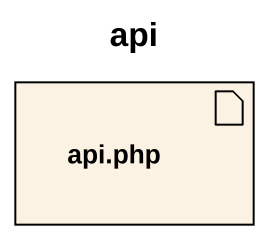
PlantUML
@startuml
title api
artifact "api.php" as api_php
@enduml
